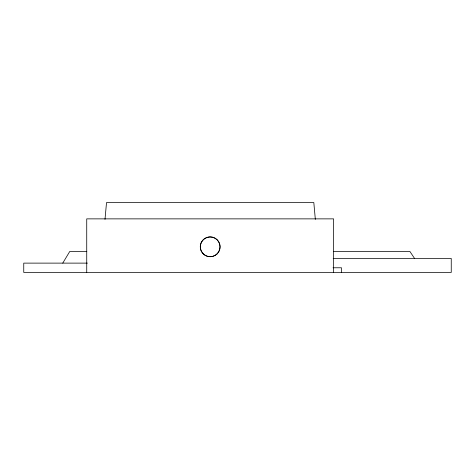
<?xml version="1.0" encoding="UTF-8"?>
<svg xmlns="http://www.w3.org/2000/svg" width="475" height="475" viewBox="0 0 475 475"><rect width="100%" height="100%" fill="white"/><g stroke="black" fill="none" stroke-linecap="round" stroke-linejoin="round"><path stroke-width="0.71" d="M104.993 219.402L106.525 202.564L313.815 202.564L315.341 219.402M62.759 263.12L69.748 251.477L86.806 251.477M333.42 251.477L409.907 251.477L414.568 258.459M333.183 258.459L451.25 258.459L451.25 272.436L23.75 272.436L23.75 263.12L87.424 263.12M333.028 267.775L341.489 267.775L341.489 272.436M333.61 272.436L333.61 218.868L86.729 218.868L86.729 272.436M217.17 253.816L215.116 255.39A9.88 9.874 -90 0 1 202.611 253.145A9.88 9.874 -90 0 1 202.611 240.445A9.88 9.874 -90 0 1 215.116 238.242L217.17 239.816A9.88 9.874 -90 0 1 217.146 253.792M204.143 254.671A9.898 9.898 0 0 0 219.984 248.11A9.898 9.898 0 0 0 206.382 237.672A9.898 9.898 0 0 0 204.143 254.671"/></g></svg>
